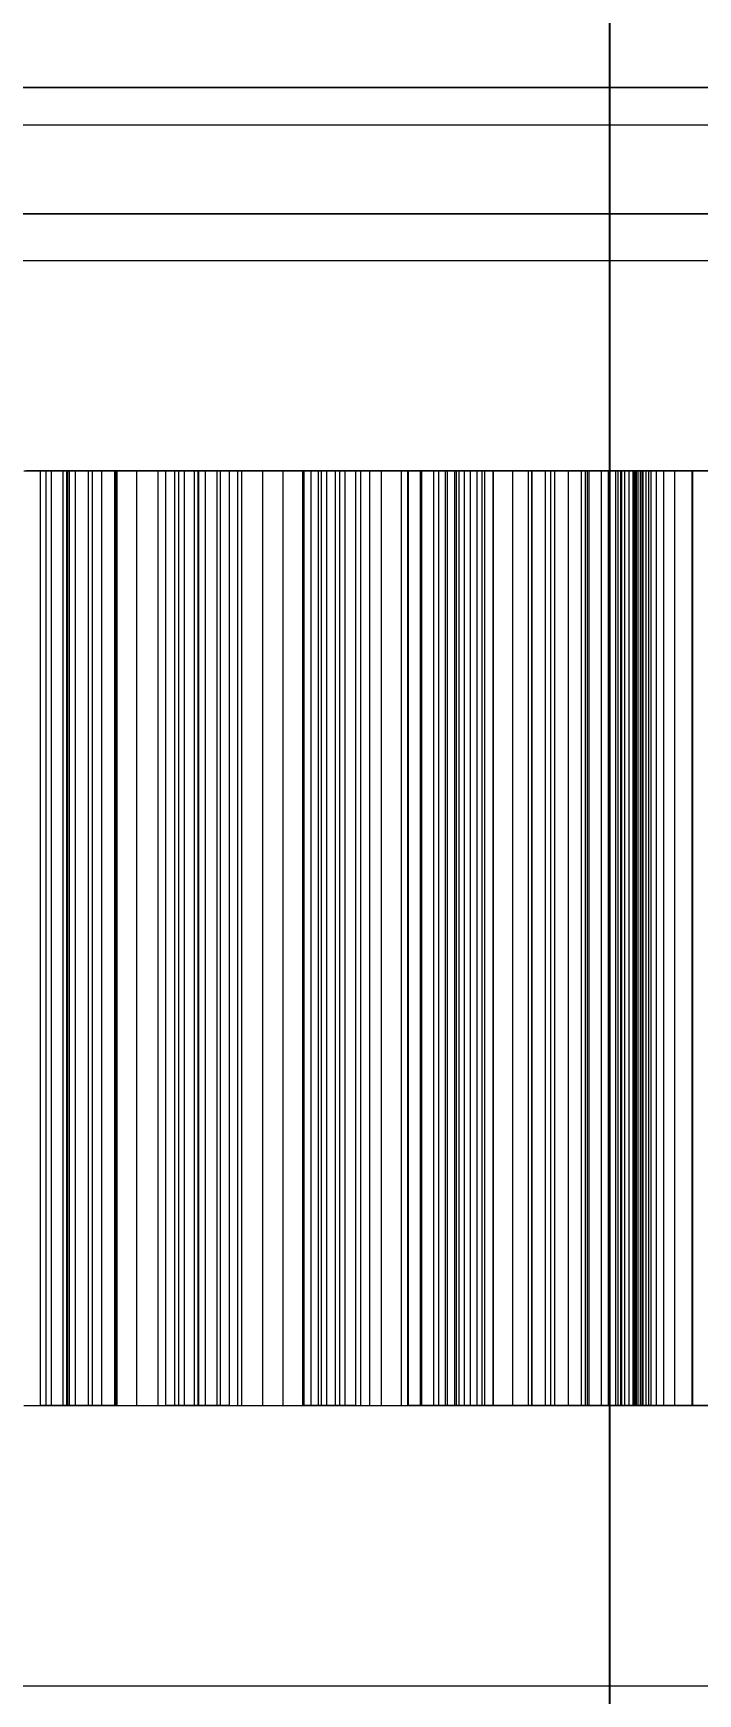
# Model space of a CAD drawing. Header units: millimetres. Extents: x -2500 to 58855, y -53268 to 6837.
# Drawn here: x 25004.7 to 25147, y -17511.7 to -17156.4 of the extents above; entities that cross this region are included whole.
import ezdxf

# ---------------------------------------------------------------- set-up
doc = ezdxf.new("R2010")
doc.units = ezdxf.units.MM
for name, color, linetype, lineweight in [('COTAS_P', 1, 'Continuous', 0), ('superior_briquetadora', 7, 'Continuous', 0), ('superior_C02', 7, 'Continuous', 0)]:
    doc.layers.add(name, color=color, linetype=linetype, lineweight=lineweight)
doc.dimstyles.new('R19_100', dxfattribs={"dimtxt": 250, "dimasz": 150, "dimexe": 150, "dimexo": 80, "dimgap": 100, "dimtad": 1, "dimtih": 1, "dimtoh": 1, "dimdsep": 46, "dimcen": 0.09, "dimadec": 0, "dimazin": 0, "dimtfac": 1, "dimtdec": 4, "dimtofl": 0, "dimtmove": 0, "dimatfit": 3, "dimfxl": 1, "dimtolj": 1, "dimtzin": 0, "dimarcsym": 0})

# ---------------------------------------------------------------- blocks, each defined once
blk = doc.blocks.new('*D25')
at = {"layer": 'COTAS_P', "color": 0, "lineweight": -2, "transparency": 16777216}
for p, q in [((25128.19, -17920), (25128.19, -16950)), ((27628.19, -17920), (27628.19, -16950)), ((25278.19, -17100), (27478.19, -17100))]:
    blk.add_line(p, q, dxfattribs=at)
at = {"layer": 'COTAS_P', "color": 0, "transparency": 16777216}
for points in [[(25278.19, -17075), (25278.19, -17125), (25128.19, -17100)], [(27478.19, -17075), (27478.19, -17125), (27628.19, -17100)]]:
    blk.add_solid(points, dxfattribs=at)
at = {"layer": 'Defpoints', "color": 0, "transparency": 16777216}
for p in [(27628.19, -17100), (25128.19, -18000), (27628.19, -18000)]:
    blk.add_point(p, dxfattribs=at)

msp = doc.modelspace()

# ---------------------------------------------------------------- linework, layer by layer
at = {"layer": 'superior_briquetadora'}
for p, q in [((25002.752, -17250), (25007.476, -17250)), ((25011.945, -17250), (25003.221, -17250)), ((25006.215, -17250), (25006.215, -17450)), ((25008.605, -17250), (25006.215, -17250)), ((25006.215, -17250), (25012.471, -17250)), ((25007.476, -17250), (25007.476, -17450)), ((25007.476, -17250), (25012.08, -17250)), ((25008.605, -17250), (25008.605, -17450)), ((25011.111, -17250), (25008.605, -17250)), ((25011.111, -17250), (25011.111, -17450)), ((25013.737, -17250), (25011.111, -17250)), ((25022.69, -17250), (25011.945, -17250)), ((25011.945, -17450), (25011.945, -17250)), ((25012.08, -17250), (25012.08, -17450)), ((25012.08, -17250), (25016.545, -17250)), ((25012.471, -17250), (25012.471, -17450)), ((25012.471, -17250), (25017.372, -17250)), ((25013.737, -17250), (25013.737, -17450)), ((25016.488, -17250), (25013.737, -17250)), ((25016.488, -17250), (25016.488, -17450)), ((25019.375, -17250), (25016.488, -17250)), ((25016.545, -17250), (25016.545, -17450)), ((25016.545, -17250), (25022.413, -17250)), ((25017.372, -17250), (25017.372, -17450)), ((25017.372, -17250), (25022.168, -17250)), ((25019.375, -17250), (25019.375, -17450)), ((25022.413, -17250), (25019.375, -17250)), ((25022.168, -17250), (25022.168, -17450)), ((25022.168, -17250), (25026.851, -17250)), ((25022.413, -17250), (25022.413, -17450)), ((25035.043, -17250), (25022.69, -17250)), ((25022.69, -17450), (25022.69, -17250)), ((25026.851, -17250), (25026.851, -17450)), ((25026.851, -17250), (25031.411, -17250)), ((25031.411, -17250), (25031.411, -17450)), ((25031.411, -17250), (25035.834, -17250)), ((25033.039, -17250), (25033.039, -17450)), ((25034.975, -17250), (25033.039, -17250)), ((25033.039, -17250), (25040.012, -17250)), ((25034.975, -17250), (25034.975, -17450)), ((25037.039, -17250), (25034.975, -17250)), ((25048.53, -17250), (25035.043, -17250)), ((25035.043, -17450), (25035.043, -17250)), ((25035.834, -17250), (25035.834, -17450)), ((25035.834, -17250), (25040.1, -17250)), ((25037.039, -17250), (25037.039, -17450)), ((25039.235, -17250), (25037.039, -17250)), ((25039.235, -17250), (25039.235, -17450)), ((25041.571, -17250), (25039.235, -17250)), ((25040.012, -17250), (25040.012, -17450)), ((25040.012, -17250), (25044.747, -17250)), ((25040.1, -17250), (25040.1, -17450)), ((25040.1, -17250), (25046.714, -17250)), ((25041.571, -17250), (25041.571, -17450)), ((25044.058, -17250), (25041.571, -17250)), ((25044.058, -17250), (25044.058, -17450)), ((25046.714, -17250), (25044.058, -17250)), ((25044.747, -17250), (25044.747, -17450)), ((25044.747, -17250), (25049.363, -17250)), ((25046.714, -17250), (25046.714, -17450)), ((25062.633, -17250), (25048.53, -17250)), ((25048.53, -17450), (25048.53, -17250)), ((25049.363, -17250), (25049.363, -17450)), ((25049.363, -17250), (25053.852, -17250)), ((25053.852, -17250), (25053.852, -17450)), ((25053.852, -17250), (25058.204, -17250)), ((25058.204, -17250), (25058.204, -17450)), ((25058.204, -17250), (25062.404, -17250)), ((25062.404, -17250), (25062.404, -17450)), ((25062.404, -17250), (25066.428, -17250)), ((25076.808, -17250), (25062.633, -17250)), ((25062.633, -17450), (25062.633, -17250)), ((25062.707, -17250), (25062.707, -17450)), ((25064.169, -17250), (25062.707, -17250)), ((25062.707, -17250), (25070.33, -17250)), ((25064.169, -17250), (25064.169, -17450)), ((25065.77, -17250), (25064.169, -17250)), ((25065.77, -17250), (25065.77, -17450)), ((25067.516, -17250), (25065.77, -17250)), ((25066.428, -17250), (25066.428, -17450)), ((25066.428, -17250), (25073.726, -17250)), ((25067.516, -17250), (25067.516, -17450)), ((25069.414, -17250), (25067.516, -17250)), ((25069.414, -17250), (25069.414, -17450)), ((25071.477, -17250), (25069.414, -17250)), ((25070.33, -17250), (25070.33, -17450)), ((25070.33, -17250), (25074.851, -17250)), ((25071.477, -17250), (25071.477, -17450)), ((25073.726, -17250), (25071.477, -17250)), ((25073.726, -17250), (25073.726, -17450)), ((25074.851, -17250), (25074.851, -17450)), ((25074.851, -17250), (25079.243, -17250)), ((25090.513, -17250), (25076.808, -17250)), ((25076.808, -17450), (25076.808, -17250)), ((25079.243, -17250), (25079.243, -17450)), ((25079.243, -17250), (25083.495, -17250)), ((25083.495, -17250), (25083.495, -17450)), ((25083.495, -17250), (25087.597, -17250)), ((25084.977, -17250), (25087.661, -17250)), ((25085.067, -17250), (25084.977, -17250)), ((25084.977, -17450), (25084.977, -17250)), ((25087.929, -17250), (25085.067, -17250)), ((25085.067, -17450), (25085.067, -17250)), ((25087.597, -17250), (25087.597, -17450)), ((25087.597, -17250), (25091.533, -17250)), ((25087.661, -17250), (25093.016, -17250)), ((25087.661, -17450), (25087.661, -17250)), ((25093.451, -17250), (25087.929, -17250)), ((25087.929, -17450), (25087.929, -17250)), ((25103.219, -17250), (25090.513, -17250)), ((25090.513, -17450), (25090.513, -17250)), ((25091.533, -17250), (25091.533, -17450)), ((25091.533, -17250), (25095.278, -17250)), ((25093.016, -17250), (25100.836, -17250)), ((25093.016, -17450), (25093.016, -17250)), ((25101.423, -17250), (25093.451, -17250)), ((25093.451, -17450), (25093.451, -17250)), ((25094.931, -17250), (25094.931, -17450)), ((25095.906, -17250), (25094.931, -17250)), ((25094.931, -17250), (25103.13, -17250)), ((25095.278, -17250), (25095.278, -17450)), ((25095.278, -17250), (25103.189, -17250)), ((25095.906, -17250), (25095.906, -17450)), ((25097.029, -17250), (25095.906, -17250)), ((25097.029, -17250), (25097.029, -17450)), ((25098.307, -17250), (25097.029, -17250)), ((25098.307, -17250), (25098.307, -17450)), ((25099.749, -17250), (25098.307, -17250)), ((25099.749, -17250), (25099.749, -17450)), ((25101.369, -17250), (25099.749, -17250)), ((25100.836, -17250), (25110.822, -17250)), ((25100.836, -17450), (25100.836, -17250)), ((25101.369, -17250), (25101.369, -17450)), ((25103.189, -17250), (25101.369, -17250)), ((25111.536, -17250), (25101.423, -17250)), ((25101.423, -17450), (25101.423, -17250)), ((25103.13, -17250), (25103.13, -17450)), ((25103.13, -17250), (25107.396, -17250)), ((25103.189, -17250), (25103.189, -17450)), ((25114.439, -17250), (25103.219, -17250)), ((25103.219, -17450), (25103.219, -17250)), ((25107.396, -17250), (25107.396, -17450)), ((25107.396, -17250), (25111.52, -17250)), ((25110.822, -17250), (25116.426, -17250)), ((25110.822, -17450), (25110.822, -17250)), ((25111.52, -17250), (25111.52, -17450)), ((25111.52, -17250), (25115.495, -17250)), ((25123.404, -17250), (25111.536, -17250)), ((25111.536, -17450), (25111.536, -17250)), ((25123.742, -17250), (25114.439, -17250)), ((25114.439, -17450), (25114.439, -17250)), ((25115.495, -17250), (25115.495, -17450)), ((25115.495, -17250), (25119.308, -17250)), ((25116.426, -17250), (25122.126, -17250)), ((25116.426, -17450), (25116.426, -17250)), ((25119.308, -17250), (25119.308, -17450)), ((25119.308, -17250), (25122.941, -17250)), ((25122.126, -17250), (25127.919, -17250)), ((25122.126, -17450), (25122.126, -17250)), ((25122.941, -17250), (25122.941, -17450)), ((25122.941, -17250), (25126.371, -17250)), ((25136.569, -17250), (25123.404, -17250)), ((25123.404, -17450), (25123.404, -17250)), ((25130.77, -17250), (25123.742, -17250)), ((25123.742, -17450), (25123.742, -17250)), ((25126.371, -17250), (25126.371, -17450)), ((25126.371, -17250), (25134.818, -17250)), ((25127.919, -17250), (25133.802, -17250)), ((25127.919, -17450), (25127.919, -17250)), ((25129.401, -17250), (25129.401, -17450)), ((25129.879, -17250), (25129.401, -17250)), ((25129.401, -17250), (25138.098, -17250)), ((25129.879, -17250), (25129.879, -17450)), ((25130.514, -17250), (25129.879, -17250)), ((25130.514, -17250), (25130.514, -17450)), ((25131.312, -17250), (25130.514, -17250)), ((25135.252, -17250), (25130.77, -17250)), ((25130.77, -17450), (25130.77, -17250)), ((25131.312, -17250), (25131.312, -17450)), ((25132.284, -17250), (25131.312, -17250)), ((25132.284, -17250), (25132.284, -17450)), ((25133.445, -17250), (25132.284, -17250)), ((25133.187, -17250), (25133.231, -17250)), ((25133.187, -17450), (25133.187, -17250)), ((25133.231, -17250), (25133.363, -17250)), ((25133.231, -17450), (25133.231, -17250)), ((25133.363, -17250), (25133.583, -17250)), ((25133.363, -17450), (25133.363, -17250)), ((25133.445, -17250), (25133.445, -17450)), ((25134.818, -17250), (25133.445, -17250)), ((25133.583, -17250), (25133.891, -17250)), ((25133.583, -17450), (25133.583, -17250)), ((25133.802, -17250), (25139.774, -17250)), ((25133.802, -17450), (25133.802, -17250)), ((25133.891, -17250), (25134.286, -17250)), ((25133.891, -17450), (25133.891, -17250)), ((25134.286, -17250), (25134.769, -17250)), ((25134.286, -17450), (25134.286, -17250)), ((25134.769, -17250), (25135.34, -17250)), ((25134.769, -17450), (25134.769, -17250)), ((25134.818, -17250), (25134.818, -17450)), ((25137.017, -17250), (25135.252, -17250)), ((25135.252, -17450), (25135.252, -17250)), ((25135.34, -17250), (25135.998, -17250)), ((25135.34, -17450), (25135.34, -17250)), ((25135.998, -17250), (25137.017, -17250)), ((25135.998, -17450), (25135.998, -17250)), ((25150.525, -17250), (25136.569, -17250)), ((25136.569, -17450), (25136.569, -17250)), ((25137.017, -17450), (25137.017, -17250)), ((25138.098, -17250), (25138.098, -17450)), ((25138.098, -17250), (25142.066, -17250)), ((25139.774, -17250), (25145.83, -17250)), ((25139.774, -17450), (25139.774, -17250)), ((25142.066, -17250), (25142.066, -17450)), ((25142.066, -17250), (25145.884, -17250)), ((25145.83, -17250), (25151.968, -17250)), ((25145.83, -17450), (25145.83, -17250)), ((25145.884, -17250), (25145.884, -17450)), ((25145.884, -17250), (25149.543, -17250)), ((25002.752, -17450), (25007.476, -17450)), ((25003.221, -17450), (25011.945, -17450)), ((25008.605, -17450), (25006.215, -17450)), ((25006.215, -17450), (25012.471, -17450)), ((25007.476, -17450), (25012.08, -17450)), ((25011.111, -17450), (25008.605, -17450)), ((25013.737, -17450), (25011.111, -17450)), ((25011.945, -17450), (25022.69, -17450)), ((25012.08, -17450), (25016.545, -17450)), ((25012.471, -17450), (25017.372, -17450)), ((25016.488, -17450), (25013.737, -17450)), ((25019.375, -17450), (25016.488, -17450)), ((25016.545, -17450), (25022.413, -17450)), ((25017.372, -17450), (25022.168, -17450)), ((25022.413, -17450), (25019.375, -17450)), ((25022.168, -17450), (25026.851, -17450)), ((25022.69, -17450), (25035.043, -17450)), ((25026.851, -17450), (25031.411, -17450)), ((25031.411, -17450), (25035.834, -17450)), ((25034.975, -17450), (25033.039, -17450)), ((25033.039, -17450), (25040.012, -17450)), ((25037.039, -17450), (25034.975, -17450)), ((25035.043, -17450), (25048.53, -17450)), ((25035.834, -17450), (25040.1, -17450)), ((25039.235, -17450), (25037.039, -17450)), ((25041.571, -17450), (25039.235, -17450)), ((25040.012, -17450), (25044.747, -17450)), ((25040.1, -17450), (25046.714, -17450)), ((25044.058, -17450), (25041.571, -17450)), ((25046.714, -17450), (25044.058, -17450)), ((25044.747, -17450), (25049.363, -17450)), ((25048.53, -17450), (25062.633, -17450)), ((25049.363, -17450), (25053.852, -17450)), ((25053.852, -17450), (25058.204, -17450)), ((25058.204, -17450), (25062.404, -17450)), ((25062.404, -17450), (25066.428, -17450)), ((25062.633, -17450), (25076.808, -17450)), ((25064.169, -17450), (25062.707, -17450)), ((25062.707, -17450), (25070.33, -17450)), ((25065.77, -17450), (25064.169, -17450)), ((25067.516, -17450), (25065.77, -17450)), ((25066.428, -17450), (25073.726, -17450)), ((25069.414, -17450), (25067.516, -17450)), ((25071.477, -17450), (25069.414, -17450)), ((25070.33, -17450), (25074.851, -17450)), ((25073.726, -17450), (25071.477, -17450)), ((25074.851, -17450), (25079.243, -17450)), ((25076.808, -17450), (25090.513, -17450)), ((25079.243, -17450), (25083.495, -17450)), ((25083.495, -17450), (25087.597, -17450)), ((25085.067, -17450), (25084.977, -17450)), ((25084.977, -17450), (25087.661, -17450)), ((25087.929, -17450), (25085.067, -17450)), ((25087.597, -17450), (25091.533, -17450)), ((25087.661, -17450), (25093.016, -17450)), ((25093.451, -17450), (25087.929, -17450)), ((25090.513, -17450), (25103.219, -17450)), ((25091.533, -17450), (25095.278, -17450)), ((25093.016, -17450), (25100.836, -17450)), ((25101.423, -17450), (25093.451, -17450)), ((25095.906, -17450), (25094.931, -17450)), ((25094.931, -17450), (25103.13, -17450)), ((25095.278, -17450), (25103.189, -17450)), ((25097.029, -17450), (25095.906, -17450)), ((25098.307, -17450), (25097.029, -17450)), ((25099.749, -17450), (25098.307, -17450)), ((25101.369, -17450), (25099.749, -17450)), ((25100.836, -17450), (25110.822, -17450)), ((25103.189, -17450), (25101.369, -17450)), ((25111.536, -17450), (25101.423, -17450)), ((25103.13, -17450), (25107.396, -17450)), ((25103.219, -17450), (25114.439, -17450)), ((25107.396, -17450), (25111.52, -17450)), ((25110.822, -17450), (25116.426, -17450)), ((25111.52, -17450), (25115.495, -17450)), ((25123.404, -17450), (25111.536, -17450)), ((25114.439, -17450), (25123.742, -17450)), ((25115.495, -17450), (25119.308, -17450)), ((25116.426, -17450), (25122.126, -17450)), ((25119.308, -17450), (25122.941, -17450)), ((25122.126, -17450), (25127.919, -17450)), ((25122.941, -17450), (25126.371, -17450)), ((25136.569, -17450), (25123.404, -17450)), ((25123.742, -17450), (25130.77, -17450)), ((25126.371, -17450), (25134.818, -17450)), ((25127.919, -17450), (25133.802, -17450)), ((25129.879, -17450), (25129.401, -17450)), ((25129.401, -17450), (25138.098, -17450)), ((25130.514, -17450), (25129.879, -17450)), ((25131.312, -17450), (25130.514, -17450)), ((25130.77, -17450), (25135.252, -17450)), ((25132.284, -17450), (25131.312, -17450)), ((25133.445, -17450), (25132.284, -17450)), ((25133.231, -17450), (25133.187, -17450)), ((25133.363, -17450), (25133.231, -17450)), ((25133.583, -17450), (25133.363, -17450)), ((25134.818, -17450), (25133.445, -17450)), ((25133.891, -17450), (25133.583, -17450)), ((25133.802, -17450), (25139.774, -17450)), ((25134.286, -17450), (25133.891, -17450)), ((25134.769, -17450), (25134.286, -17450)), ((25135.34, -17450), (25134.769, -17450)), ((25135.252, -17450), (25137.017, -17450)), ((25135.998, -17450), (25135.34, -17450)), ((25137.017, -17450), (25135.998, -17450)), ((25150.525, -17450), (25136.569, -17450)), ((25138.098, -17450), (25142.066, -17450)), ((25139.774, -17450), (25145.83, -17450)), ((25142.066, -17450), (25145.884, -17450)), ((25145.83, -17450), (25151.968, -17450)), ((25145.884, -17450), (25149.543, -17450)), ((24628.187, -17510), (26828.187, -17510))]:
    msp.add_line(p, q, dxfattribs=at)
at = {"layer": 'superior_C02'}
for p, q in [((24350.102, -17168), (25349.096, -17168)), ((25367.278, -17168), (24368.284, -17168)), ((24350.102, -17176), (25349.096, -17176)), ((24368.284, -17176), (25367.278, -17176)), ((24351.24, -17195), (25345.183, -17195)), ((25345.94, -17195), (24351.997, -17195)), ((24361.859, -17195), (25362.723, -17195)), ((25363.004, -17195), (24362.14, -17195)), ((24351.24, -17205), (25345.183, -17205)), ((24351.997, -17205), (25345.94, -17205)), ((24361.859, -17205), (25362.723, -17205)), ((24362.14, -17205), (25363.004, -17205))]:
    msp.add_line(p, q, dxfattribs=at)

# ---------------------------------------------------------------- dimensions: what is measured, and where the dimension line sits
at = {"layer": 'COTAS_P'}
dim = msp.add_aligned_dim(p1=(25128.187, -18000), p2=(27628.187, -18000), distance=900, text='<> P', dimstyle='R19_100', dxfattribs=at)
dim.commit()
dim.dimension.update_dxf_attribs({"geometry": '*D25', "text_midpoint": (26378.187, -17100)})

doc.saveas('drawing.dxf')
